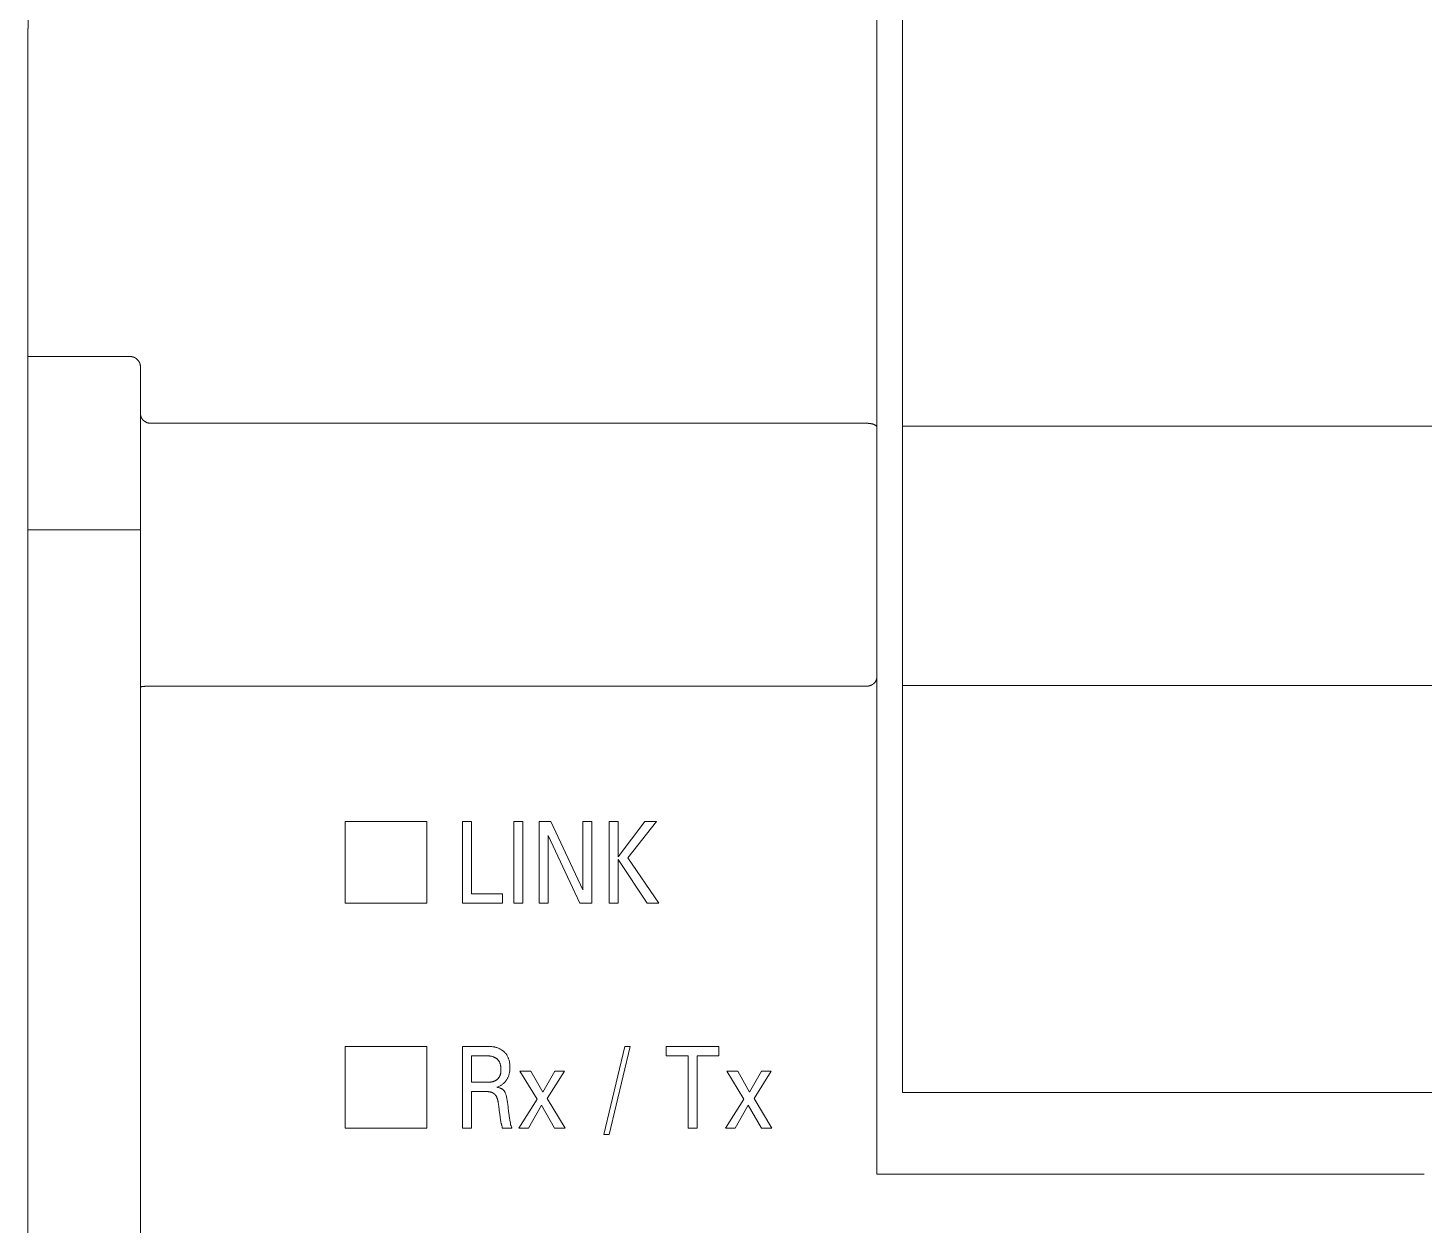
# Model space of a CAD drawing. Header units: millimetres. Extents: x 0 to 420, y 0 to 297.
# Drawn here: x 85.92 to 113.22, y 144.12 to 167.53 of the extents above; entities that cross this region are included whole.
import ezdxf

# ---------------------------------------------------------------- set-up
doc = ezdxf.new("R2010")
doc.units = ezdxf.units.MM
doc.layers.add('eProC - L2', color=41, linetype='Continuous', lineweight=20)

msp = doc.modelspace()

# ---------------------------------------------------------------- linework, layer by layer
at = {"layer": 'eProC - L2', "linetype": 'Continuous'}
for p, q in [((102.524, 145.125), (102.524, 198.402)), ((103.024, 146.715), (103.024, 197.715)), ((85.931, 173.915), (85.931, 167.515)), ((85.924, 121.115), (85.924, 167.515)), ((85.925, 158.926), (85.925, 167.515)), ((85.931, 167.529), (85.931, 167.515)), ((85.924, 161.104), (87.924, 161.104)), ((88.124, 127.543), (88.124, 160.901)), ((102.324, 159.799), (88.324, 159.799)), ((140.324, 159.741), (103.024, 159.741)), ((88.124, 157.715), (85.924, 157.715)), ((88.142, 154.649), (88.145, 154.649)), ((88.145, 154.649), (88.148, 154.65)), ((88.148, 154.65), (88.151, 154.65)), ((88.151, 154.65), (88.154, 154.65)), ((88.154, 154.65), (88.156, 154.651)), ((88.156, 154.651), (88.159, 154.651)), ((88.159, 154.651), (88.161, 154.651)), ((88.161, 154.651), (88.173, 154.653)), ((88.173, 154.653), (88.176, 154.654)), ((88.228, 154.658), (88.241, 154.658)), ((102.324, 154.66), (88.311, 154.659)), ((140.324, 154.675), (103.024, 154.675)), ((92.124, 150.415), (92.124, 152.015)), ((93.724, 152.015), (92.124, 152.015)), ((93.724, 150.415), (93.724, 152.015)), ((94.424, 150.415), (94.424, 152.015)), ((94.424, 152.015), (94.599, 152.015)), ((94.599, 152.015), (94.599, 150.597)), ((95.425, 150.415), (95.425, 152.015)), ((95.425, 152.015), (95.6, 152.015)), ((95.6, 152.015), (95.6, 150.415)), ((95.922, 150.415), (95.922, 152.015)), ((95.922, 152.015), (96.149, 152.015)), ((96.149, 152.015), (96.774, 150.674)), ((96.774, 150.674), (96.774, 152.015)), ((96.774, 152.015), (96.949, 152.015)), ((96.949, 152.015), (96.949, 150.415)), ((97.291, 150.415), (97.291, 152.015)), ((97.291, 152.015), (97.466, 152.015)), ((97.466, 152.015), (97.466, 151.32)), ((97.466, 151.32), (97.99, 152.015)), ((98.214, 152.015), (97.657, 151.302)), ((97.99, 152.015), (98.214, 152.015)), ((96.096, 151.742), (96.096, 150.415)), ((96.714, 150.415), (96.096, 151.742)), ((97.466, 151.27), (97.466, 150.415)), ((98.032, 150.415), (97.466, 151.27)), ((97.657, 151.302), (98.263, 150.415)), ((94.599, 150.597), (95.203, 150.597)), ((95.203, 150.597), (95.203, 150.415)), ((93.724, 150.415), (92.124, 150.415)), ((95.203, 150.415), (94.424, 150.415)), ((95.6, 150.415), (95.425, 150.415)), ((96.096, 150.415), (95.922, 150.415)), ((96.949, 150.415), (96.714, 150.415)), ((97.466, 150.415), (97.291, 150.415)), ((98.263, 150.415), (98.032, 150.415)), ((92.124, 146.015), (92.124, 147.615)), ((93.724, 147.615), (92.124, 147.615)), ((93.724, 146.015), (93.724, 147.615)), ((94.424, 146.015), (94.424, 147.615)), ((94.424, 147.615), (94.934, 147.615)), ((94.599, 147.434), (94.599, 146.914)), ((94.858, 147.434), (94.599, 147.434)), ((97.186, 145.895), (97.593, 147.615)), ((97.697, 147.615), (97.29, 145.895)), ((97.593, 147.615), (97.697, 147.615)), ((98.403, 147.434), (98.403, 147.615)), ((98.403, 147.615), (99.436, 147.615)), ((98.832, 147.434), (98.403, 147.434)), ((98.832, 146.015), (98.832, 147.434)), ((99.007, 147.434), (99.007, 146.015)), ((99.436, 147.434), (99.007, 147.434)), ((99.436, 147.615), (99.436, 147.434)), ((94.599, 146.914), (94.904, 146.914)), ((95.879, 146.586), (95.544, 147.13)), ((95.544, 147.13), (95.76, 147.13)), ((95.76, 147.13), (95.991, 146.719)), ((95.991, 146.719), (96.226, 147.13)), ((96.415, 147.13), (96.08, 146.596)), ((96.226, 147.13), (96.415, 147.13)), ((99.922, 146.586), (99.587, 147.13)), ((99.587, 147.13), (99.803, 147.13)), ((99.803, 147.13), (100.035, 146.719)), ((100.035, 146.719), (100.27, 147.13)), ((100.458, 147.13), (100.124, 146.596)), ((100.27, 147.13), (100.458, 147.13)), ((94.599, 146.732), (94.599, 146.015)), ((94.887, 146.732), (94.599, 146.732)), ((103.024, 146.715), (140.324, 146.715)), ((95.132, 146.425), (95.124, 146.492)), ((95.52, 146.015), (95.879, 146.586)), ((95.966, 146.467), (95.712, 146.015)), ((96.222, 146.015), (95.966, 146.467)), ((96.08, 146.596), (96.43, 146.015)), ((99.563, 146.015), (99.922, 146.586)), ((100.009, 146.467), (99.755, 146.015)), ((100.265, 146.015), (100.009, 146.467)), ((100.124, 146.596), (100.473, 146.015)), ((95.333, 146.269), (95.343, 146.199)), ((95.358, 146.112), (95.352, 146.145)), ((93.724, 146.015), (92.124, 146.015)), ((94.599, 146.015), (94.424, 146.015)), ((95.385, 146.017), (95.2, 146.017)), ((95.712, 146.015), (95.52, 146.015)), ((96.43, 146.015), (96.222, 146.015)), ((97.29, 145.895), (97.186, 145.895)), ((99.007, 146.015), (98.832, 146.015)), ((99.755, 146.015), (99.563, 146.015)), ((100.473, 146.015), (100.265, 146.015)), ((102.524, 145.123), (102.523, 145.121)), ((102.523, 145.121), (113.224, 145.121)), ((102.524, 145.125), (102.524, 145.123))]:
    msp.add_line(p, q, dxfattribs=at)
for points in [[(85.931, 167.529), (85.931, 167.528), (85.931, 167.527), (85.931, 167.526), (85.931, 167.525), (85.931, 167.524), (85.931, 167.523), (85.931, 167.522), (85.931, 167.521), (85.931, 167.52), (85.931, 167.519), (85.931, 167.518), (85.931, 167.517), (85.931, 167.515)], [(87.924, 161.104), (87.929, 161.104), (87.933, 161.103), (87.938, 161.103), (87.943, 161.103), (87.948, 161.102), (87.953, 161.102), (87.957, 161.101), (87.962, 161.1), (87.967, 161.099), (87.971, 161.098), (87.976, 161.097), (87.981, 161.095), (87.985, 161.094), (87.99, 161.092), (87.994, 161.091), (87.999, 161.089), (88.003, 161.087), (88.008, 161.085), (88.012, 161.083), (88.016, 161.081), (88.021, 161.078), (88.025, 161.076), (88.029, 161.073), (88.033, 161.071), (88.037, 161.068), (88.041, 161.065), (88.045, 161.062), (88.049, 161.059), (88.052, 161.056), (88.056, 161.053), (88.06, 161.05), (88.063, 161.046), (88.067, 161.043), (88.07, 161.039), (88.073, 161.036), (88.076, 161.032), (88.08, 161.028), (88.082, 161.024), (88.085, 161.02), (88.088, 161.016), (88.091, 161.012), (88.094, 161.008), (88.096, 161.004), (88.098, 161), (88.101, 160.995), (88.103, 160.991), (88.105, 160.987), (88.107, 160.982), (88.109, 160.978), (88.111, 160.973), (88.112, 160.968), (88.114, 160.964), (88.115, 160.959), (88.117, 160.954), (88.118, 160.95), (88.119, 160.945), (88.12, 160.94), (88.121, 160.935), (88.122, 160.93), (88.122, 160.925), (88.123, 160.92), (88.123, 160.915), (88.124, 160.91), (88.124, 160.906), (88.124, 160.901)], [(88.324, 159.799), (88.319, 159.799), (88.314, 159.8), (88.309, 159.8), (88.304, 159.8), (88.299, 159.801), (88.294, 159.802), (88.29, 159.802), (88.285, 159.803), (88.28, 159.804), (88.275, 159.805), (88.27, 159.807), (88.266, 159.808), (88.261, 159.81), (88.256, 159.811), (88.251, 159.813), (88.247, 159.815), (88.242, 159.817), (88.238, 159.819), (88.233, 159.821), (88.229, 159.823), (88.224, 159.826), (88.22, 159.828), (88.216, 159.831), (88.212, 159.834), (88.207, 159.837), (88.203, 159.84), (88.199, 159.843), (88.195, 159.846), (88.191, 159.849), (88.187, 159.852), (88.184, 159.856), (88.18, 159.859), (88.176, 159.863), (88.173, 159.867), (88.169, 159.871), (88.166, 159.874), (88.163, 159.878), (88.16, 159.882), (88.158, 159.886), (88.155, 159.889), (88.152, 159.893), (88.15, 159.897), (88.147, 159.901), (88.145, 159.905), (88.143, 159.91), (88.141, 159.914), (88.139, 159.918), (88.137, 159.922), (88.135, 159.927), (88.134, 159.931), (88.132, 159.935), (88.131, 159.939), (88.13, 159.943), (88.129, 159.947), (88.128, 159.951), (88.127, 159.955), (88.126, 159.959), (88.125, 159.963), (88.125, 159.968), (88.124, 159.972), (88.124, 159.976), (88.124, 159.98), (88.124, 159.984)], [(102.524, 159.719), (102.524, 159.721), (102.524, 159.723), (102.523, 159.725), (102.523, 159.727), (102.522, 159.729), (102.522, 159.73), (102.521, 159.732), (102.52, 159.734), (102.519, 159.736), (102.518, 159.738), (102.517, 159.739), (102.516, 159.741), (102.515, 159.743), (102.514, 159.744), (102.513, 159.746), (102.511, 159.747), (102.51, 159.749), (102.508, 159.751), (102.505, 159.754), (102.503, 159.756), (102.5, 159.758), (102.498, 159.76), (102.495, 159.762), (102.492, 159.763), (102.489, 159.765), (102.486, 159.767), (102.484, 159.768), (102.481, 159.77), (102.478, 159.771), (102.475, 159.772), (102.472, 159.774), (102.469, 159.775), (102.463, 159.777), (102.458, 159.779), (102.453, 159.781), (102.447, 159.782), (102.442, 159.784), (102.437, 159.786), (102.431, 159.787), (102.426, 159.788), (102.42, 159.79), (102.415, 159.791), (102.409, 159.792), (102.404, 159.793), (102.397, 159.794), (102.391, 159.795), (102.384, 159.796), (102.377, 159.797), (102.371, 159.797), (102.364, 159.798), (102.357, 159.798), (102.351, 159.799), (102.344, 159.799), (102.337, 159.799), (102.331, 159.799), (102.324, 159.799)], [(85.925, 158.926), (85.925, 158.901), (85.924, 158.877), (85.924, 158.852), (85.924, 158.815)], [(102.524, 154.843), (102.524, 154.839), (102.524, 154.834), (102.523, 154.83), (102.523, 154.825), (102.522, 154.821), (102.522, 154.816), (102.521, 154.812), (102.52, 154.807), (102.519, 154.803), (102.518, 154.798), (102.517, 154.794), (102.515, 154.79), (102.514, 154.786), (102.512, 154.781), (102.511, 154.777), (102.509, 154.773), (102.507, 154.769), (102.505, 154.765), (102.503, 154.761), (102.501, 154.757), (102.498, 154.753), (102.496, 154.75), (102.494, 154.746), (102.491, 154.742), (102.488, 154.738), (102.485, 154.734), (102.482, 154.73), (102.479, 154.727), (102.475, 154.723), (102.472, 154.72), (102.468, 154.716), (102.465, 154.713), (102.461, 154.71), (102.458, 154.707), (102.454, 154.704), (102.45, 154.7), (102.446, 154.698), (102.442, 154.695), (102.437, 154.692), (102.433, 154.689), (102.429, 154.687), (102.424, 154.684), (102.42, 154.682), (102.415, 154.68), (102.411, 154.678), (102.406, 154.676), (102.402, 154.674), (102.397, 154.672), (102.392, 154.671), (102.387, 154.669), (102.383, 154.668), (102.378, 154.666), (102.373, 154.665), (102.368, 154.664), (102.363, 154.663), (102.358, 154.662), (102.353, 154.662), (102.349, 154.661), (102.344, 154.66), (102.339, 154.66), (102.334, 154.66), (102.329, 154.66), (102.324, 154.66)], [(88.124, 154.642), (88.124, 154.642), (88.124, 154.643), (88.124, 154.643), (88.124, 154.643), (88.124, 154.644), (88.124, 154.644), (88.125, 154.644), (88.125, 154.645), (88.125, 154.645), (88.125, 154.645), (88.126, 154.645), (88.126, 154.646), (88.126, 154.646), (88.126, 154.646), (88.127, 154.646), (88.127, 154.646), (88.128, 154.647), (88.128, 154.647), (88.128, 154.647), (88.129, 154.647), (88.13, 154.647), (88.13, 154.648), (88.131, 154.648), (88.132, 154.648), (88.133, 154.648), (88.134, 154.648), (88.135, 154.648), (88.135, 154.648), (88.136, 154.648)], [(88.136, 154.648), (88.139, 154.649), (88.142, 154.649)], [(88.176, 154.654), (88.179, 154.654), (88.181, 154.654), (88.183, 154.654)], [(88.183, 154.654), (88.189, 154.655), (88.196, 154.656), (88.202, 154.656), (88.209, 154.657), (88.215, 154.657), (88.222, 154.657), (88.228, 154.658)], [(88.241, 154.658), (88.273, 154.659), (88.286, 154.659), (88.299, 154.659), (88.311, 154.659)], [(94.858, 147.434), (94.872, 147.434), (94.887, 147.434), (94.902, 147.433), (94.917, 147.432), (94.932, 147.431), (94.947, 147.429), (94.957, 147.427), (94.968, 147.426), (94.978, 147.424), (94.988, 147.422), (94.999, 147.419), (95.009, 147.416), (95.019, 147.413), (95.027, 147.411), (95.034, 147.408), (95.041, 147.405), (95.048, 147.402), (95.055, 147.399), (95.062, 147.395), (95.069, 147.392), (95.075, 147.388), (95.081, 147.384), (95.087, 147.379), (95.092, 147.375), (95.098, 147.371), (95.103, 147.366), (95.108, 147.361), (95.113, 147.356), (95.117, 147.35), (95.122, 147.345), (95.126, 147.339), (95.13, 147.334), (95.135, 147.327), (95.139, 147.32), (95.143, 147.312), (95.146, 147.305), (95.15, 147.297), (95.153, 147.29), (95.156, 147.282), (95.159, 147.274), (95.161, 147.266), (95.163, 147.258), (95.165, 147.249), (95.167, 147.239), (95.169, 147.229), (95.171, 147.22), (95.172, 147.21), (95.173, 147.2), (95.173, 147.19), (95.174, 147.181), (95.174, 147.171), (95.174, 147.161), (95.174, 147.152), (95.174, 147.144), (95.173, 147.135), (95.173, 147.127), (95.172, 147.119), (95.171, 147.11), (95.17, 147.102), (95.169, 147.094), (95.167, 147.085), (95.165, 147.077), (95.163, 147.069), (95.161, 147.061), (95.158, 147.053), (95.155, 147.046), (95.152, 147.038), (95.148, 147.031), (95.144, 147.023), (95.14, 147.017), (95.136, 147.011), (95.132, 147.005), (95.128, 147), (95.123, 146.994), (95.118, 146.989), (95.113, 146.983), (95.108, 146.978), (95.103, 146.973), (95.097, 146.969), (95.091, 146.964), (95.085, 146.96), (95.079, 146.956), (95.073, 146.952), (95.067, 146.948), (95.06, 146.944), (95.054, 146.941), (95.046, 146.937), (95.037, 146.934), (95.029, 146.931), (95.02, 146.928), (95.012, 146.925), (95.003, 146.923), (94.994, 146.921), (94.985, 146.92), (94.976, 146.918), (94.967, 146.917), (94.958, 146.916), (94.949, 146.915), (94.94, 146.915), (94.931, 146.914), (94.922, 146.914), (94.913, 146.914), (94.904, 146.914)], [(95.096, 146.816), (95.109, 146.821), (95.121, 146.826), (95.133, 146.832), (95.145, 146.838), (95.157, 146.844), (95.168, 146.851), (95.179, 146.858), (95.19, 146.865), (95.201, 146.873), (95.211, 146.881), (95.221, 146.889), (95.23, 146.898), (95.239, 146.906), (95.247, 146.914), (95.255, 146.923), (95.263, 146.932), (95.27, 146.942), (95.277, 146.951), (95.284, 146.961), (95.29, 146.971), (95.296, 146.981), (95.302, 146.992), (95.308, 147.003), (95.313, 147.014), (95.318, 147.025), (95.322, 147.037), (95.326, 147.048), (95.33, 147.06), (95.333, 147.072), (95.336, 147.084), (95.339, 147.099), (95.342, 147.114), (95.344, 147.129), (95.346, 147.144), (95.347, 147.159), (95.348, 147.174), (95.349, 147.19), (95.349, 147.205), (95.349, 147.219), (95.349, 147.234), (95.348, 147.248), (95.347, 147.263), (95.345, 147.277), (95.343, 147.292), (95.341, 147.306), (95.338, 147.32), (95.335, 147.334), (95.332, 147.347), (95.328, 147.359), (95.324, 147.371), (95.32, 147.383), (95.315, 147.395), (95.31, 147.407), (95.304, 147.418), (95.298, 147.429), (95.292, 147.44), (95.286, 147.45), (95.28, 147.459), (95.273, 147.468), (95.267, 147.476), (95.26, 147.485), (95.252, 147.493), (95.245, 147.501), (95.237, 147.509), (95.229, 147.516), (95.22, 147.524), (95.211, 147.531), (95.202, 147.538), (95.192, 147.545), (95.182, 147.552), (95.172, 147.558), (95.161, 147.564), (95.151, 147.569), (95.14, 147.575), (95.128, 147.58), (95.117, 147.584), (95.105, 147.589), (95.093, 147.593), (95.081, 147.596), (95.069, 147.6), (95.056, 147.603), (95.044, 147.605), (95.029, 147.608), (95.013, 147.61), (94.997, 147.612), (94.981, 147.614), (94.965, 147.615), (94.95, 147.615), (94.934, 147.615)], [(94.887, 146.732), (94.895, 146.732), (94.902, 146.732), (94.91, 146.732), (94.918, 146.731), (94.925, 146.731), (94.933, 146.73), (94.94, 146.729), (94.947, 146.728), (94.955, 146.726), (94.961, 146.725), (94.966, 146.724), (94.972, 146.723), (94.977, 146.721), (94.983, 146.72), (94.988, 146.718), (94.994, 146.716), (94.999, 146.714), (95.004, 146.712), (95.01, 146.709), (95.014, 146.707), (95.018, 146.705), (95.022, 146.703), (95.026, 146.701), (95.03, 146.698), (95.034, 146.696), (95.037, 146.693), (95.041, 146.69), (95.045, 146.687), (95.048, 146.684), (95.052, 146.681), (95.055, 146.678), (95.059, 146.674), (95.062, 146.67), (95.065, 146.666), (95.068, 146.662), (95.071, 146.658), (95.074, 146.654), (95.077, 146.649), (95.08, 146.645), (95.082, 146.64), (95.085, 146.636), (95.088, 146.63), (95.091, 146.624), (95.093, 146.618), (95.096, 146.611), (95.099, 146.605), (95.101, 146.599), (95.103, 146.592), (95.105, 146.586), (95.107, 146.579), (95.109, 146.573), (95.111, 146.564), (95.113, 146.555), (95.115, 146.546), (95.117, 146.537), (95.119, 146.528), (95.12, 146.519), (95.122, 146.51), (95.123, 146.501), (95.124, 146.492)], [(95.313, 146.424), (95.306, 146.484), (95.302, 146.514), (95.3, 146.533), (95.297, 146.551), (95.294, 146.569), (95.291, 146.587), (95.288, 146.605), (95.284, 146.623), (95.281, 146.634), (95.279, 146.644), (95.276, 146.655), (95.273, 146.665), (95.269, 146.675), (95.266, 146.685), (95.262, 146.695), (95.257, 146.705), (95.254, 146.712), (95.251, 146.719), (95.248, 146.725), (95.244, 146.731), (95.24, 146.738), (95.236, 146.744), (95.232, 146.75), (95.227, 146.755), (95.222, 146.76), (95.217, 146.765), (95.212, 146.77), (95.207, 146.774), (95.202, 146.778), (95.196, 146.782), (95.19, 146.786), (95.183, 146.79), (95.177, 146.793), (95.17, 146.796), (95.162, 146.799), (95.155, 146.802), (95.148, 146.804), (95.138, 146.807), (95.127, 146.81), (95.117, 146.812), (95.107, 146.814), (95.096, 146.816)], [(95.132, 146.425), (95.136, 146.396), (95.14, 146.368), (95.151, 146.282)], [(95.333, 146.269), (95.323, 146.343), (95.313, 146.424)], [(95.151, 146.282), (95.157, 146.239), (95.161, 146.212)], [(95.161, 146.212), (95.162, 146.198), (95.164, 146.185), (95.167, 146.171), (95.169, 146.157), (95.172, 146.144), (95.174, 146.13), (95.178, 146.117), (95.179, 146.11), (95.181, 146.103), (95.187, 146.081)], [(95.187, 146.081), (95.189, 146.074), (95.191, 146.067), (95.192, 146.06), (95.194, 146.053), (95.196, 146.046), (95.197, 146.038), (95.198, 146.031), (95.199, 146.024), (95.2, 146.017)], [(95.352, 146.145), (95.348, 146.167), (95.346, 146.178), (95.344, 146.188), (95.343, 146.199)], [(95.373, 146.054), (95.372, 146.057), (95.371, 146.06), (95.37, 146.063), (95.368, 146.068), (95.366, 146.073), (95.365, 146.079), (95.363, 146.084), (95.362, 146.09), (95.361, 146.096), (95.36, 146.101), (95.359, 146.107), (95.358, 146.112)], [(95.385, 146.017), (95.385, 146.02), (95.384, 146.023), (95.383, 146.025), (95.383, 146.028), (95.382, 146.031), (95.381, 146.034), (95.38, 146.037), (95.379, 146.04), (95.377, 146.043), (95.373, 146.054)]]:
    msp.add_lwpolyline(points, dxfattribs=at)

doc.saveas('drawing.dxf')
